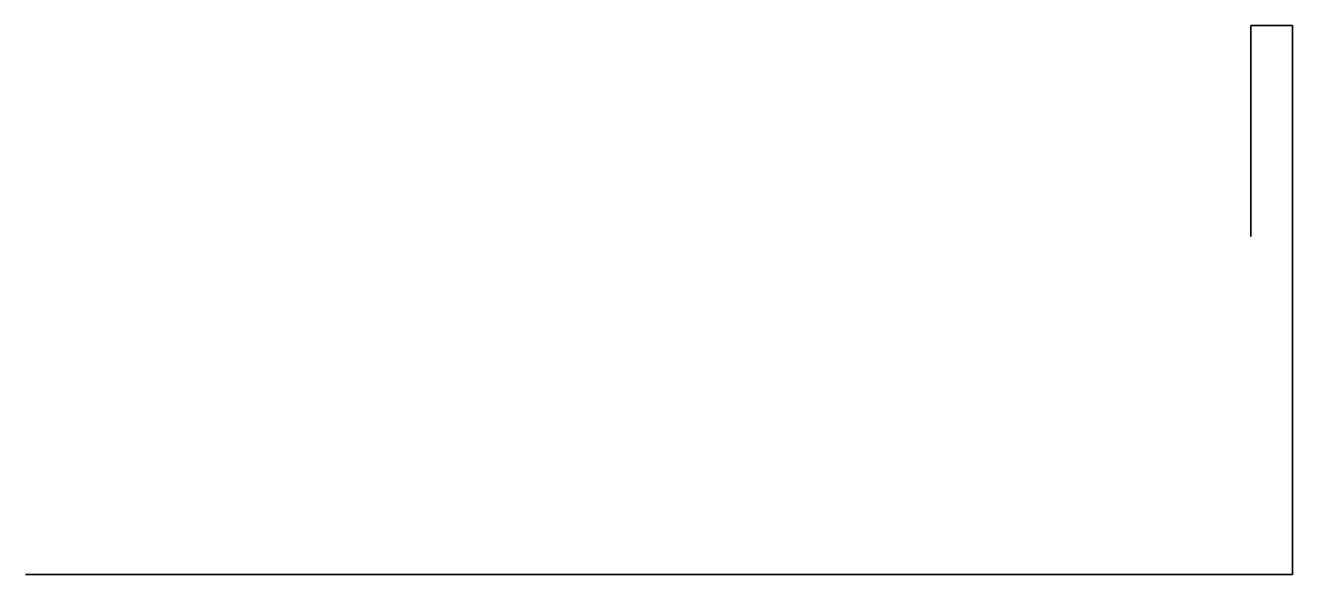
# Model space of a CAD drawing. Header units: metres. Extents: x -30 to 0, y 1 to 14.
import ezdxf

# ---------------------------------------------------------------- set-up
doc = ezdxf.new("R2010")
doc.units = ezdxf.units.M
doc.layers.add('A-DETL-GENF', color=92, linetype='Continuous', lineweight=18)

# ---------------------------------------------------------------- blocks, each defined once
blk = doc.blocks.new('42 stucstopprofiel droogbouw - type 1131-1546509-00_0 Basismaterialen')
at = {"layer": 'A-DETL-GENF', "lineweight": 35}
for p, q in [((0, 14), (-0.987, 14)), ((-0.987, 14), (-0.987, 9)), ((0, 1), (0, 14)), ((-30, 1), (0, 1))]:
    blk.add_line(p, q, dxfattribs=at)

msp = doc.modelspace()

# ---------------------------------------------------------------- block references
msp.add_blockref('42 stucstopprofiel droogbouw - type 1131-1546509-00_0 Basismaterialen', (0, 0))

doc.saveas('drawing.dxf')
